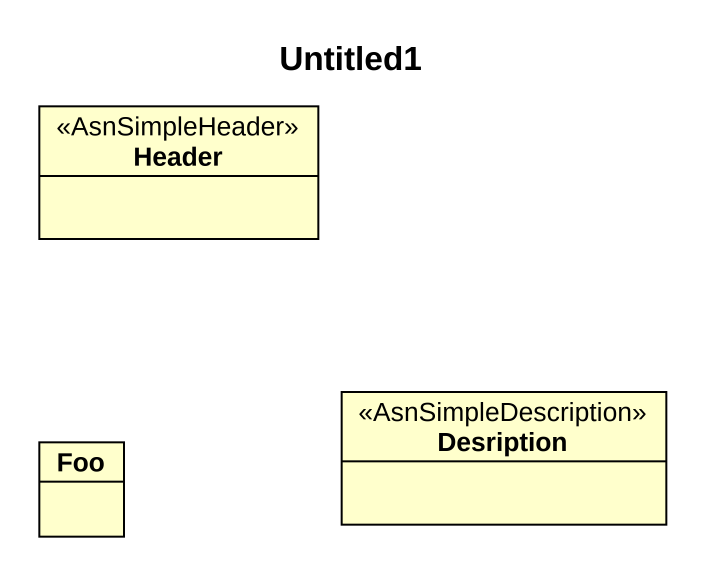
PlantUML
@startuml
title Untitled1
hide circle
hide empty members
class "Header" as Header_ <<AsnSimpleHeader>>
class Desription <<AsnSimpleDescription>>
class Foo
@enduml
